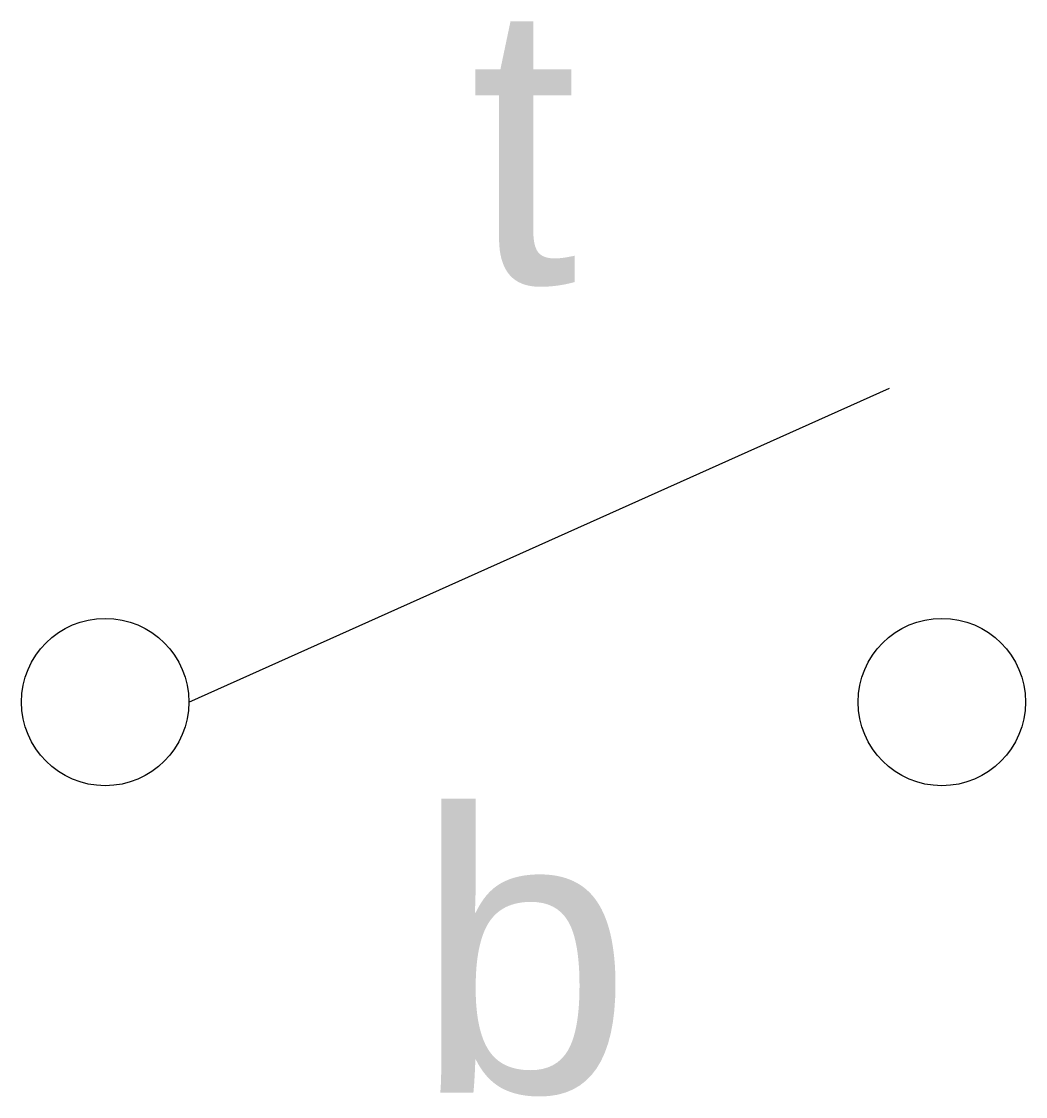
# Model space of a CAD drawing. Header units: millimetres. Extents: x -4.5 to 4.5, y -3.54 to 6.1.
import ezdxf
from ezdxf.enums import TextEntityAlignment as Align

# ---------------------------------------------------------------- set-up
doc = ezdxf.new("R2010")
doc.units = ezdxf.units.MM
doc.layers.get('0').update_dxf_attribs({"color": 18, "lineweight": 25, "true_color": 0x000000})
doc.layers.add('OBJECT', color=18, linetype='Continuous', lineweight=25, true_color=0x000000)
doc.styles.add('textstyle3', font='')
doc.styles.get('textstyle3').set_extended_font_data('Arial')

msp = doc.modelspace()

# ---------------------------------------------------------------- linework, layer by layer
at = {"layer": 'OBJECT'}
msp.add_line((-3, 0), (3.28125, 2.8125), dxfattribs=at)
for centre in [(-3.75, 0), (3.75, 0)]:
    msp.add_circle(centre, 0.75, dxfattribs=at)

# ---------------------------------------------------------------- texts
at = {"style": 'textstyle3'}
msp.add_attdef('t', text='', height=2.5, dxfattribs=at).set_placement((0, 3), align=Align.BOTTOM_CENTER)
msp.add_attdef('b', text='', height=2.5, dxfattribs=at).set_placement((0, -1), align=Align.TOP_CENTER)

doc.saveas('drawing.dxf')
